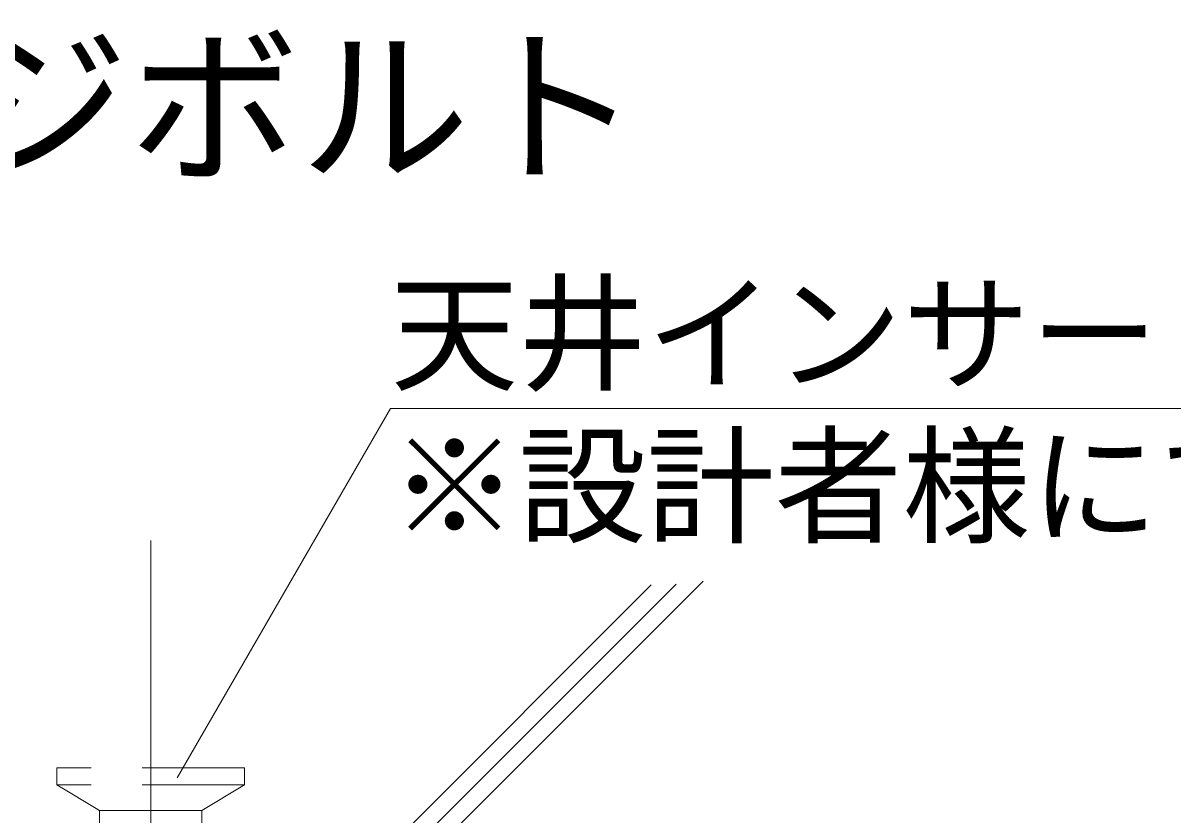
# Model space of a CAD drawing. Units: millimetres on the paper, with parts at other scales. Extents: x -195 to 195, y -140 to 138.
# Drawn here: x -31.29 to -17.81, y -9.38 to -0.11 of the extents above; entities that cross this region are included whole.
import ezdxf
from ezdxf.enums import TextEntityAlignment as Align

# ---------------------------------------------------------------- set-up
doc = ezdxf.new("R2010")
doc.units = ezdxf.units.MM
doc.linetypes.add('CHAIN1', pattern=[8, 5, -1, 1, -1])
doc.linetypes.add('DASHED1', pattern=[1.8, 1.2, -0.6])
for name, color, linetype, lineweight in [('4-0_中心線', 4, 'CHAIN1', 9), ('4-6_文字', 7, 'Continuous', 18), ('4-9_躯体他', 4, 'Continuous', 9)]:
    doc.layers.add(name, color=color, linetype=linetype, lineweight=lineweight)
doc.styles.add('ＭＳ ゴシック', font='')
doc.styles.get('ＭＳ ゴシック').set_extended_font_data('MS Gothic')

msp = doc.modelspace()

# ---------------------------------------------------------------- linework, layer by layer
at = {"layer": '4-0_中心線'}
msp.add_line((-29.788, -6.176), (-29.788, -32.098), dxfattribs=at)
at = {"layer": '4-6_文字'}
for p, q in [((-29.479, -8.958), (-26.979, -4.627)), ((-26.979, -4.627), (-16.479, -4.627))]:
    msp.add_line(p, q, dxfattribs=at)
at = {"layer": '4-9_躯体他'}
for p, q in [((-23.922, -6.696), (-28.215, -10.989)), ((-23.631, -6.688), (-27.932, -10.989)), ((-23.313, -6.653), (-27.65, -10.989))]:
    msp.add_line(p, q, dxfattribs=at)
at = {"layer": '4-9_躯体他', "linetype": 'DASHED1'}
for p, q in [((-28.688, -8.839), (-30.888, -8.839)), ((-28.688, -9.039), (-30.888, -9.039)), ((-30.388, -9.339), (-30.388, -10.839)), ((-29.188, -9.339), (-30.388, -9.339)), ((-29.188, -9.339), (-29.188, -10.839))]:
    msp.add_line(p, q, dxfattribs=at)
for points in [[(-30.888, -8.839), (-30.888, -9.039), (-30.388, -9.339)], [(-28.688, -8.839), (-28.688, -9.039), (-29.188, -9.339)]]:
    msp.add_lwpolyline(points, dxfattribs=at)

# ---------------------------------------------------------------- texts
at = {"layer": '4-6_文字', "color": 3, "style": 'ＭＳ ゴシック'}
msp.add_text('+ブレースエッジボルト', height=1.466, dxfattribs=at).set_placement((-45.039, -2.26), align=Align.BOTTOM_LEFT)
at = {"layer": '4-6_文字', "style": 'ＭＳ ゴシック'}
for s, p in [('天井インサート', (-26.979, -4.627)), ('※設計者様にてご検討願います。', (-26.979, -6.416))]:
    msp.add_text(s, height=1.1, dxfattribs=at).set_placement(p, align=Align.BOTTOM_LEFT)

doc.saveas('drawing.dxf')
